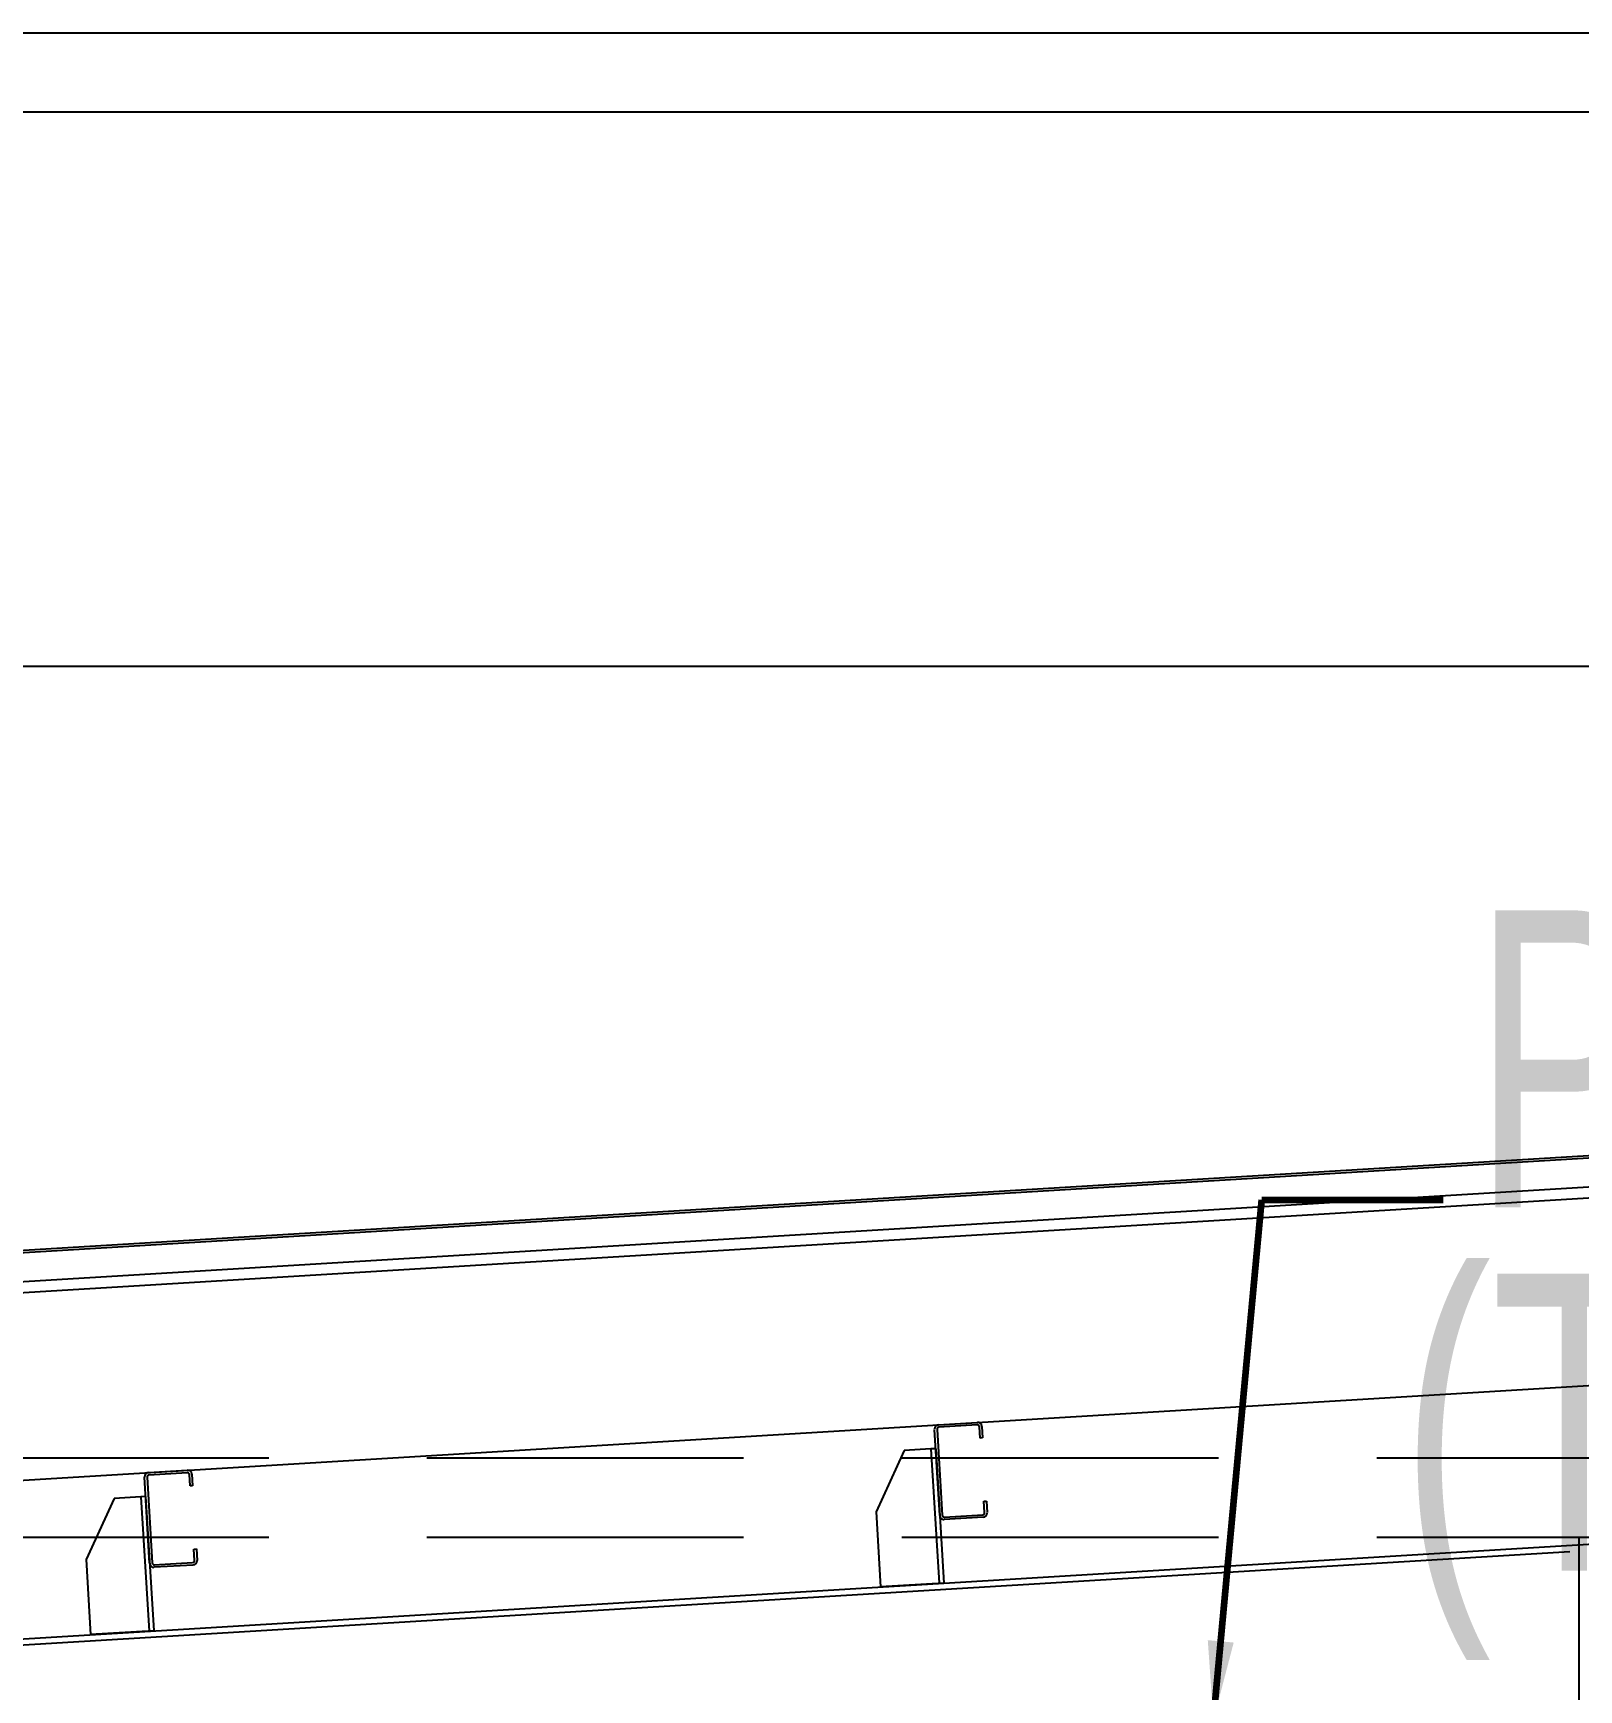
# Model space of a CAD drawing. Header units: millimetres. Extents: x 0 to 268175, y 0 to 74250.
# Drawn here: x 64527 to 66480, y 24703 to 26796 of the extents above; entities that cross this region are included whole.
import ezdxf
from ezdxf.enums import TextEntityAlignment as Align

# ---------------------------------------------------------------- set-up
doc = ezdxf.new("R2010")
doc.units = ezdxf.units.MM
doc.header["$LTSCALE"] = 200
doc.linetypes.add('CEN-GAUN', pattern=[32.2, 30, -1, 0.2, -1])
doc.linetypes.add('H3', pattern=[3, 2, -1])
for name, color, linetype in [('1 CEN', 15, 'CEN-GAUN'), ('8ELE', 8, 'Continuous'), ('BA', 9, 'Continuous'), ('PIPE RACK', 6, 'Continuous'), ('TE', 2, 'Continuous')]:
    doc.layers.add(name, color=color, linetype=linetype)
doc.styles.add('GHS_DIM', font='romans.shx', dxfattribs={"width": 0.7, "bigfont": 'ghs.shx'})
doc.styles.add('돋움체', font='gulim.ttc')
doc.dimstyles.new('LEADER50', dxfattribs={"dimscale": 0, "dimtxt": 100, "dimasz": 100, "dimexe": 50, "dimexo": 50, "dimgap": 40, "dimtad": 1, "dimdec": 0, "dimdsep": 46, "dimtxsty": 'GHS_DIM', "dimcen": 2.5, "dimclrd": 1, "dimclre": 1, "dimclrt": 2, "dimadec": 0, "dimazin": 0, "dimtfac": 1, "dimtdec": 0, "dimtofl": 0, "dimtmove": 0, "dimatfit": 3, "dimfxl": 30, "dimtvp": 1, "dimtolj": 1, "dimtzin": 0, "dimarcsym": 0})

msp = doc.modelspace()

# ---------------------------------------------------------------- linework, layer by layer
at = {"layer": '1 CEN'}
for p, q in [((108359.9, 26795.7), (59849.9, 26795.7)), ((108359.9, 25995.7), (60539.6, 25995.7))]:
    msp.add_line(p, q, dxfattribs=at)
at = {"layer": '8ELE'}
for p, q in [((106794.9, 26795.7), (62864.9, 26795.7)), ((106249.9, 26695.7), (63474.9, 26695.7))]:
    msp.add_line(p, q, dxfattribs=at)
at = {"layer": 'BA'}
for p, q in [((63746, 25211.7), (84829.9, 26486.6)), ((63746.2, 25208.7), (84829.9, 26483.6)), ((84829.9, 26446.5), (63748.3, 25171.8)), ((84829.9, 26432.5), (63901, 25167)), ((63915.2, 24931.4), (84829.9, 26196)), ((63915.2, 24931.4), (78847.1, 25834.3)), ((64033.8, 24738.2), (78847.1, 25633.9)), ((65671.1, 25037.6), (65720.2, 25040.6)), ((65720, 25037.4), (65671.6, 25034.4)), ((65723.6, 25020.7), (65722.7, 25035)), ((65725.9, 25035.5), (65726.8, 25020.9)), ((65672.6, 24922.9), (65666, 25031.8)), ((65669.2, 25031.7), (65675.8, 24923.4)), ((65726.8, 25020.9), (65723.6, 25020.7)), ((65667.5, 25007.3), (65661.5, 25007)), ((64674.4, 24862.6), (64667.9, 24971.5)), ((64671.1, 24971.4), (64677.6, 24863.1)), ((64673, 24977.3), (64722, 24980.2)), ((64721.9, 24977), (64673.5, 24974.1)), ((64725.4, 24960.4), (64724.6, 24974.6)), ((64727.7, 24975.1), (64728.6, 24960.6)), ((64728.6, 24960.6), (64725.4, 24960.4)), ((64669.3, 24947), (64663.3, 24946.6)), ((65728.4, 24940.9), (65731.6, 24941.1)), ((65729.3, 24926.7), (65728.4, 24940.9)), ((65731.6, 24941.1), (65732.5, 24926.6)), ((65727.4, 24920.8), (65678.4, 24917.8)), ((65678.5, 24921), (65726.9, 24924)), ((66479.9, 24895.7), (66479.9, 24496.2)), ((63493.8, 24697.6), (66468.8, 24877.5)), ((64730.3, 24880.5), (64733.5, 24880.7)), ((64731.1, 24866.3), (64730.3, 24880.5)), ((64733.5, 24880.7), (64734.3, 24866.2)), ((64729.2, 24860.4), (64680.2, 24857.5)), ((64680.3, 24860.7), (64728.7, 24863.6))]:
    msp.add_line(p, q, dxfattribs=at)
at = {"layer": 'BA', "linetype": 'ByBlock'}
for p, q in [((65627.6, 25004.9), (65592.2, 24927.6)), ((65661.5, 25007), (65627.6, 25004.9)), ((65661.5, 25007), (65671.8, 24837.3)), ((65667.5, 25007.3), (65677.8, 24837.6)), ((64629.4, 24944.6), (64594, 24867.3)), ((64663.3, 24946.6), (64629.4, 24944.6)), ((64663.3, 24946.6), (64673.6, 24776.9)), ((64669.3, 24947), (64679.6, 24777.3)), ((65592.2, 24927.6), (65597.9, 24832.8)), ((64594, 24867.3), (64599.7, 24772.5)), ((65677.8, 24837.6), (65597.9, 24832.8)), ((64679.6, 24777.3), (64599.7, 24772.5))]:
    msp.add_line(p, q, dxfattribs=at)
at = {"layer": 'BA'}
for centre, radius, start, end in [((65671.5, 25032.2), 5.45, 93.4602, 183.4602), ((65671.8, 25031.9), 2.55, 93.4602, 183.4602), ((65720.2, 25034.8), 2.55, 3.4602, 93.4602), ((65720.5, 25035.1), 5.45, 3.4602, 93.4602), ((64673.3, 24971.8), 5.45, 93.4602, 183.4602), ((64673.6, 24971.5), 2.55, 93.4602, 183.4602), ((64722, 24974.5), 2.55, 3.4602, 93.4602), ((64722.3, 24974.8), 5.45, 3.4602, 93.4602), ((65678.1, 24923.3), 5.45, 183.4602, 273.4602), ((65678.3, 24923.6), 2.55, 183.4602, 273.4602), ((65726.8, 24926.5), 2.55, 273.4602, 3.4602), ((65727.1, 24926.2), 5.45, 273.4602, 3.4602), ((64728.6, 24866.2), 2.55, 273.4602, 3.4602), ((64728.9, 24865.9), 5.45, 273.4602, 3.4602), ((64679.9, 24862.9), 5.45, 183.4602, 273.4602), ((64680.2, 24863.2), 2.55, 183.4602, 273.4602)]:
    msp.add_arc(centre, radius, start, end, dxfattribs=at)
at = {"layer": 'TE', "color": 6, "linetype": 'H3'}
for p, q in [((59624.8, 24995.7), (91162.8, 24995.7)), ((59624.8, 24895.7), (91162.8, 24895.7))]:
    msp.add_line(p, q, dxfattribs=at)

# ---------------------------------------------------------------- texts
at = {"layer": 'PIPE RACK', "style": '돋움체', "width": 0.7}
for s, p in [('PSF 82(150SQ.)', (66346.5, 25499.9, 0)), ('(TYP.)', (66255.2, 25040.8, 0))]:
    msp.add_text(s, height=375, dxfattribs=at).set_placement(p, align=Align.MIDDLE_LEFT)

# ---------------------------------------------------------------- leaders
at = {"color": 30}
msp.add_leader([(66018.4, 24664.4), (66079.6, 25321.6), (66308.5, 25321.6)], dimstyle='LEADER50', override={"dimscale": 1, "dimtxt": 100, "dimasz": 100, "dimgap": 40, "dimtad": 0, "dimtxsty": 'GHS_DIM', "dimclrd": 1, "dimlwd": 65534}, dxfattribs=at)

doc.saveas('drawing.dxf')
